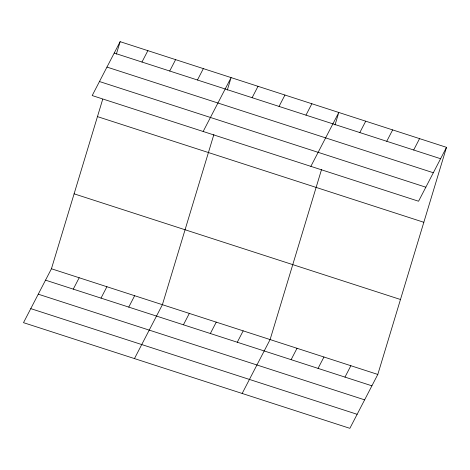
<?xml version="1.0" encoding="UTF-8"?>
<svg xmlns="http://www.w3.org/2000/svg" width="470" height="470" viewBox="0 0 470 470"><rect width="100%" height="100%" fill="white"/><g stroke="black" fill="none" stroke-linecap="round" stroke-linejoin="round"><path stroke-width="0.7" d="M446.5 147.339L418.564 201.231L92.196 95.557L120.132 41.671L446.5 147.339L377.804 374.443L349.868 428.329L23.5 322.661L51.436 268.769L102.707 99.264M116.349 54.162L120.132 41.671M213.885 134.502L162.397 304.701L134.467 358.587M227.316 90.087L231.093 77.597L203.163 131.488M321.586 169.37L270.103 339.569L242.167 393.461M335.022 124.961L338.799 112.471L310.864 166.357M141.969 62.034L147.874 50.654M169.711 71.017L175.616 59.637M73.273 289.138L79.177 277.752M197.453 80L203.351 68.614M101.015 298.121L106.913 286.735M128.757 307.104L134.655 295.718M252.12 97.701L258.018 86.316M279.045 106.42L284.949 95.034M183.423 324.799L189.322 313.42M305.97 115.132L311.874 103.752M210.349 333.518L216.253 322.132M237.274 342.236L243.178 330.851M359.82 132.569L365.725 121.184M386.745 141.288L392.65 129.902M291.124 359.673L297.028 348.288M413.676 150.006L419.575 138.621M318.049 368.386L323.953 357.006M344.98 377.105L350.879 365.725M114.228 53.057L440.602 158.725M106.96 67.081L433.328 172.749M99.47 81.533L425.838 187.201M97.46 116.613L423.828 222.281M74.101 193.828L400.475 299.496M51.436 268.769L377.804 374.443M45.531 280.155L371.905 385.823M38.264 294.185L364.632 399.853M30.773 308.631L357.141 414.305"/></g></svg>
